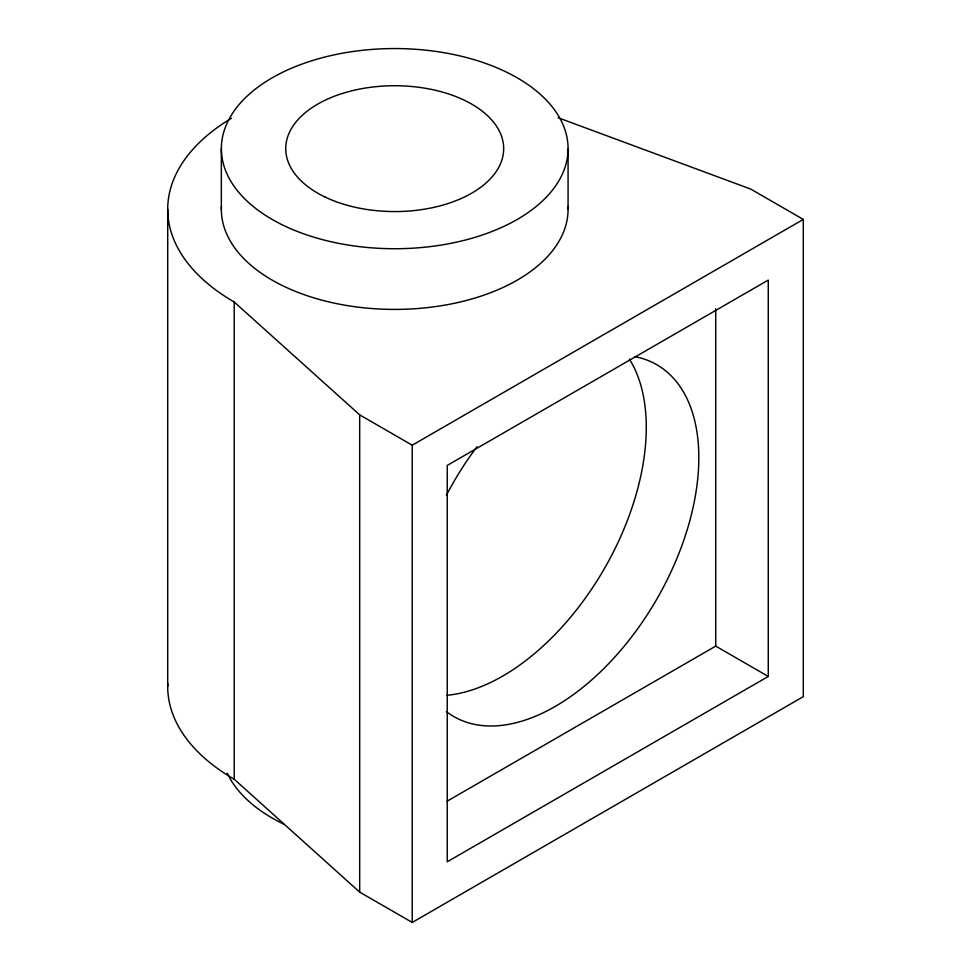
<?xml version="1.0" encoding="UTF-8"?>
<svg xmlns="http://www.w3.org/2000/svg" width="971" height="971" viewBox="0 0 971 971"><rect width="100%" height="100%" fill="white"/><g stroke="black" fill="none" stroke-linecap="round" stroke-linejoin="round"><path stroke-width="1.46" d="M231.45 118.256A226.996 131.049 0 0 0 234.193 301.981L359.683 414.872L412.214 445.204L803.284 219.422L803.284 696.668L412.214 922.45L359.683 892.118L234.193 779.228A226.996 131.049 0 0 1 167.765 683.596M447.121 801.196L715.724 646.116L768.267 676.447L768.267 280.085L447.243 465.425L447.243 861.787L768.267 676.447M558.046 117.697L750.753 189.09L803.284 219.422M715.724 308.754L715.724 646.116M568.071 148.648A173.372 100.098 0 0 1 308.025 235.322A173.372 100.098 0 0 1 308.025 61.962A173.372 100.098 0 0 1 568.071 148.648L568.071 209.311M412.214 445.204L412.214 922.45M359.683 414.872L359.683 892.118M234.193 301.981L234.193 779.228M221.339 148.648L221.339 209.311M167.716 209.311L167.716 686.558M283.69 824.1A173.372 100.098 0 0 1 227.238 773.134M567.999 206.422A173.372 100.098 0 0 1 394.712 309.409A173.372 100.098 0 0 1 221.412 206.422M629.402 359.112A203.085 117.26 -60 0 1 608.744 560.813A203.085 117.26 -60 0 1 446.963 695.272M634.597 356.588A203.085 117.26 -60 0 1 662.914 588.11A203.085 117.26 -60 0 1 446.393 711.634M446.393 495.234A203.085 117.26 -60 0 1 477.04 446.648M325.188 197.101A108.97 62.921 0 0 0 502.141 159.171A108.97 62.921 0 0 0 356.782 89.66A108.97 62.921 0 0 0 325.188 197.101"/></g></svg>
